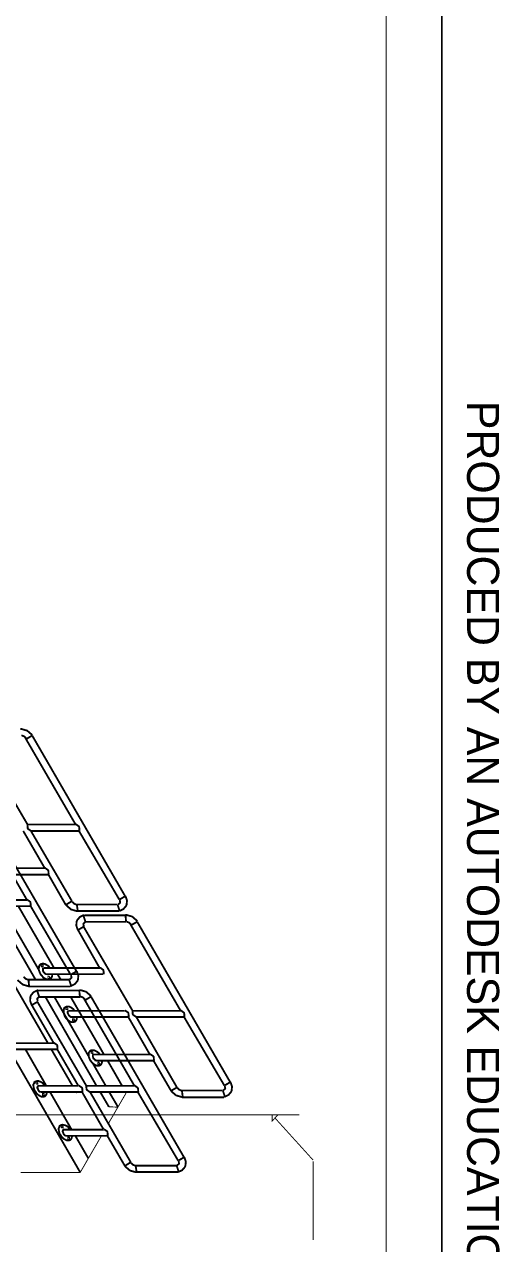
# Model space of a CAD drawing. Extents: x 0 to 11.7, y 0 to 16.5.
# Drawn here: x 9.12 to 11.7, y 6.17 to 12.77 of the extents above; entities that cross this region are included whole.
import ezdxf

# ---------------------------------------------------------------- set-up
doc = ezdxf.new("R2010")
doc.units = 0
doc.layers.get('0').update_dxf_attribs({"linetype": 'CONTINUOUS'})

msp = doc.modelspace()

# ---------------------------------------------------------------- linework, layer by layer
at = {"color": 0}
for points, const_width in [([(11.3828, 0.25944), (11.3828, 16.2511), (0.26443, 16.2511), (0.26443, 0.25944), (11.3828, 0.25944)], 0.01), ([(11.0811, 2.85781), (11.0811, 15.9494), (0.56614, 15.9494), (0.56614, 2.85781), (11.0811, 2.85781)], 0.005), ([(9.41114, 7.96946), (9.41114, 7.96946)], 0.01), ([(9.22276, 7.67443), (9.22114, 7.67443), (9.22114, 7.67611), (9.21946, 7.67611), (9.21778, 7.67611), (9.21778, 7.67443), (9.21778, 7.67279), (9.21778, 7.67111), (9.21946, 7.67111), (9.21946, 7.66943), (9.22114, 7.66943), (9.22276, 7.66943), (9.22276, 7.67111), (9.22276, 7.67279), (9.22276, 7.67443)], 0.01), ([(9.25776, 7.61279), (9.25612, 7.61442), (9.25444, 7.61442), (9.25276, 7.61442), (9.25276, 7.61279), (9.25276, 7.61111), (9.25444, 7.60943), (9.25612, 7.60781), (9.25776, 7.60781), (9.25776, 7.60943), (9.25944, 7.60943), (9.25776, 7.61111), (9.25776, 7.61279)], 0.01), ([(9.25776, 7.61279), (9.25776, 7.61279)], 0.01), ([(9.14947, 7.56108), (9.14947, 7.56108)], 0.01), ([(9.35612, 7.44276), (9.35444, 7.44444), (9.35275, 7.44444), (9.35113, 7.44444), (9.35113, 7.44276), (9.35113, 7.44114), (9.35113, 7.43946), (9.35275, 7.43946), (9.35275, 7.43778), (9.35444, 7.43778), (9.35612, 7.43778), (9.35612, 7.43946), (9.35612, 7.44114), (9.35612, 7.44276)], 0.01), ([(9.35612, 7.44276), (9.35612, 7.44276)], 0.01), ([(9.39111, 7.38112), (9.39111, 7.38276), (9.38943, 7.38276), (9.38781, 7.38276), (9.38613, 7.38276), (9.38613, 7.38112), (9.38613, 7.37944), (9.38781, 7.37944), (9.38781, 7.37776), (9.38943, 7.37776), (9.38943, 7.37608), (9.39111, 7.37608), (9.39279, 7.37608), (9.39279, 7.37776), (9.39279, 7.37944), (9.39111, 7.38112)], 0.01), ([(9.39111, 7.38112), (9.39111, 7.38112)], 0.01), ([(9.49278, 7.20611), (9.4911, 7.20779), (9.48942, 7.20779), (9.48942, 7.20942), (9.48779, 7.20942), (9.48779, 7.20779), (9.48779, 7.20611), (9.48779, 7.20443), (9.48779, 7.20281), (9.48942, 7.20281), (9.4911, 7.20111), (9.49278, 7.20111), (9.49278, 7.20281), (9.49278, 7.20443), (9.49278, 7.20611)], 0.01), ([(9.52778, 7.14442), (9.52778, 7.14611), (9.5261, 7.14611), (9.52447, 7.14779), (9.52279, 7.14611), (9.52279, 7.14442), (9.52279, 7.14279), (9.52447, 7.14279), (9.52447, 7.14111), (9.5261, 7.14111), (9.5261, 7.13943), (9.52778, 7.13943), (9.52778, 7.14111), (9.52946, 7.14111), (9.52946, 7.14279), (9.52778, 7.14442)], 0.01), ([(9.19276, 7.03944), (9.19114, 7.04113), (9.18946, 7.04113), (9.18778, 7.03944), (9.18778, 7.03776), (9.18946, 7.03614), (9.19114, 7.03444), (9.19276, 7.03444), (9.19444, 7.03444), (9.19444, 7.03614), (9.19444, 7.03776), (9.19276, 7.03776), (9.19276, 7.03944)], 0.01), ([(9.19276, 7.03944), (9.19276, 7.03944)], 0.01), ([(9.17443, 6.98942), (9.17443, 6.98942)], 0.01), ([(9.22944, 6.97775), (9.22775, 6.97775), (9.22775, 6.97944), (9.22613, 6.97944), (9.22444, 6.97944), (9.22444, 6.97775), (9.22444, 6.97613), (9.22444, 6.97444), (9.22613, 6.97444), (9.22613, 6.97276), (9.22775, 6.97276), (9.22944, 6.97276), (9.22944, 6.97444), (9.22944, 6.97613), (9.22944, 6.97775)], 0.01), ([(9.98112, 6.9611), (9.98112, 6.9611)], 0.01), ([(10.4961, 6.8661), (10.4645, 6.83279), (10.4645, 6.8661), (10.4961, 6.8661)], 0.005), ([(9.32943, 6.80279), (9.32781, 6.80447), (9.32611, 6.80447), (9.32443, 6.80279), (9.32443, 6.80111), (9.32611, 6.80111), (9.32611, 6.79943), (9.32781, 6.79779), (9.32943, 6.79779), (9.33111, 6.79779), (9.33111, 6.79943), (9.33111, 6.80111), (9.32943, 6.80279)], 0.01), ([(9.32943, 6.80279), (9.32943, 6.80279)], 0.01), ([(9.3661, 6.7411), (9.36442, 6.7411), (9.36442, 6.74278), (9.36279, 6.74278), (9.36111, 6.74278), (9.36111, 6.7411), (9.36111, 6.73942), (9.36111, 6.73779), (9.36279, 6.73779), (9.36279, 6.73611), (9.36442, 6.73611), (9.3661, 6.73611), (9.3661, 6.73779), (9.3661, 6.73942), (9.3661, 6.7411)], 0.01), ([(9.73112, 6.5561), (9.73112, 6.5561)], 0.01)]:
    msp.add_lwpolyline(points, close=True, dxfattribs=dict(at, const_width=const_width))
for points, const_width in [([(9.42611, 6.55447), (6.53276, 11.5661)], 0.01), ([(9.16607, 8.91997), (9.16276, 8.92551), (9.13917, 8.94586), (9.10921, 8.95464), (9.10275, 8.95438)], 0.01), ([(9.13336, 8.90267), (9.13217, 8.90528), (9.12261, 8.91493), (9.11089, 8.91943), (9.10693, 8.91943)], 0.01), ([(9.4011, 8.43778), (9.12944, 8.90608)], 0.01), ([(9.16613, 8.91943), (9.13276, 8.89947)], 0.01), ([(9.66943, 8.04943), (9.16613, 8.91943)], 0.01), ([(9.14111, 8.43778), (8.87608, 8.89111)], 0.01), ([(9.40608, 7.64279), (8.90278, 8.51113)], 0.01), ([(9.13781, 8.02946), (8.86778, 8.49778)], 0.01), ([(9.23443, 8.20111), (9.11778, 8.40278)], 0.01), ([(9.14111, 8.43778), (9.14046, 8.43599), (9.14199, 8.41732), (9.1429, 8.41564), (9.14388, 8.41396), (9.15935, 8.40343), (9.16124, 8.4031)], 0.01), ([(9.4011, 8.43778), (9.14111, 8.43778)], 0.01), ([(9.41943, 8.40278), (9.15944, 8.40278)], 0.01), ([(9.38112, 8.02279), (9.15944, 8.40278)], 0.01), ([(9.42111, 8.40446), (9.42182, 8.40625), (9.42042, 8.42469), (9.41943, 8.42632), (9.41851, 8.428), (9.40354, 8.43869), (9.40164, 8.43901)], 0.01), ([(9.63781, 8.03108), (9.41943, 8.40278)], 0.01), ([(9.23443, 8.20111), (8.92779, 8.20111)], 0.01), ([(9.25444, 8.16775), (9.25515, 8.1696), (9.25364, 8.18821), (9.25265, 8.18989), (9.25168, 8.19157), (9.23633, 8.20221), (9.23438, 8.20247)], 0.01), ([(9.25444, 8.16613), (8.94775, 8.16613)], 0.01), ([(9.34776, 8.00276), (9.25444, 8.16613)], 0.01), ([(9.63633, 7.97006), (9.64074, 7.97076), (9.65989, 7.98019), (9.67372, 7.99642), (9.6754, 8.00049), (9.67714, 8.00456), (9.67914, 8.02582), (9.67264, 8.04611), (9.67003, 8.04969)], 0.01), ([(9.63781, 8.03108), (9.66943, 8.04943)], 0.01), ([(9.25108, 7.25444), (8.82275, 7.9961)], 0.01), ([(9.13781, 8.02946), (8.87776, 8.02946)], 0.01), ([(9.15776, 7.9961), (8.89779, 7.9961)], 0.01), ([(9.18446, 7.59776), (8.95443, 7.9961)], 0.01), ([(9.20281, 7.64947), (9.00276, 7.9961)], 0.01), ([(9.28444, 7.66114), (9.0911, 7.9961)], 0.01), ([(9.15776, 7.99615), (9.15847, 7.99794), (9.15707, 8.01633), (9.15608, 8.01796), (9.15517, 8.01964), (9.14019, 8.03039), (9.13829, 8.03071)], 0.01), ([(9.37446, 7.62446), (9.15776, 7.9961)], 0.01), ([(9.34776, 8.00276), (9.38112, 8.02279)], 0.01), ([(9.3495, 8.0039), (9.35281, 7.99837), (9.37646, 7.97808), (9.40636, 7.96929), (9.41276, 7.96951)], 0.01), ([(9.38222, 8.02121), (9.3834, 8.01867), (9.39301, 8.009), (9.40474, 8.00444), (9.40864, 8.00444)], 0.01), ([(9.40776, 8.00444), (9.62776, 8.00444)], 0.01), ([(9.41276, 7.96946), (9.40776, 8.00444)], 0.01), ([(9.63943, 7.96946), (9.62776, 8.00444)], 0.01), ([(9.6301, 8.00478), (9.63151, 8.0051), (9.6415, 8.01389), (9.64193, 8.01519), (9.64242, 8.01654), (9.63981, 8.02968), (9.63883, 8.03071)], 0.01), ([(9.44754, 7.94715), (9.44314, 7.9465), (9.42389, 7.9369), (9.41004, 7.92046), (9.40831, 7.91635), (9.40662, 7.91228), (9.40483, 7.89085), (9.41168, 7.87044), (9.41428, 7.86686)], 0.01), ([(9.40776, 7.96946), (9.63613, 7.96946)], 0.01), ([(9.44276, 7.94612), (9.45443, 7.91114)], 0.01), ([(9.67611, 7.94612), (9.44775, 7.94612)], 0.01), ([(9.73438, 7.91331), (9.73107, 7.91883), (9.70747, 7.93918), (9.67757, 7.94797), (9.67111, 7.94775)], 0.01), ([(9.67111, 7.94612), (9.67443, 7.91114)], 0.01), ([(9.44444, 7.88444), (9.41276, 7.8661)], 0.01), ([(9.53108, 7.66114), (9.41444, 7.8661)], 0.01), ([(9.45546, 7.91081), (9.4541, 7.91054), (9.44412, 7.90169), (9.44362, 7.90033), (9.44319, 7.89903), (9.44575, 7.88596), (9.44667, 7.88488)], 0.01), ([(9.70942, 7.42947), (9.44444, 7.88444)], 0.01), ([(9.67443, 7.91114), (9.45443, 7.91114)], 0.01), ([(9.70167, 7.89432), (9.70047, 7.89692), (9.69092, 7.90657), (9.67919, 7.91114), (9.67529, 7.91114)], 0.01), ([(9.96946, 7.42947), (9.69775, 7.89779)], 0.01), ([(9.73443, 7.91114), (9.70111, 7.89279)], 0.01), ([(10.2378, 7.04275), (9.73443, 7.91114)], 0.01), ([(9.26113, 7.66114), (9.25612, 7.66943), (9.24946, 7.67443), (9.2411, 7.67947), (9.23443, 7.68278), (9.22775, 7.68446), (9.22114, 7.68446), (9.21446, 7.68278), (9.20942, 7.67947), (9.20611, 7.67611), (9.20281, 7.66943), (9.20281, 7.66276), (9.20111, 7.65608), (9.20281, 7.64779), (9.20611, 7.63943), (9.20942, 7.63112), (9.21446, 7.62278), (9.22114, 7.6161), (9.22613, 7.60943), (9.23443, 7.60444), (9.2411, 7.60113), (9.24778, 7.59944), (9.25444, 7.59944), (9.26113, 7.60113), (9.26611, 7.60275), (9.26942, 7.60781), (9.27279, 7.61279), (9.27447, 7.61947), (9.27447, 7.62776)], 0.01), ([(9.22775, 7.66114), (9.22613, 7.65944), (9.22444, 7.65776), (9.22444, 7.65608), (9.22444, 7.65278), (9.22444, 7.64947), (9.22444, 7.64611), (9.22613, 7.64279), (9.22775, 7.63943), (9.23112, 7.63613), (9.23281, 7.63444), (9.23611, 7.63112), (9.23779, 7.62944), (9.2411, 7.62776), (9.24447, 7.62776), (9.2461, 7.62776)], 0.01), ([(9.53276, 7.66114), (9.22775, 7.66114)], 0.01), ([(9.55279, 7.62776), (9.5535, 7.62961), (9.55192, 7.64822), (9.55094, 7.6499), (9.55003, 7.65158), (9.53461, 7.66217), (9.53267, 7.66243)], 0.01), ([(9.08783, 7.59722), (9.09115, 7.59169), (9.11481, 7.5714), (9.14469, 7.56261), (9.1511, 7.56282)], 0.01), ([(9.12056, 7.61453), (9.12175, 7.61199), (9.13129, 7.60232), (9.14301, 7.59776), (9.14692, 7.59776)], 0.01), ([(9.14611, 7.59776), (9.3661, 7.59776)], 0.01), ([(9.14947, 7.56108), (9.14611, 7.59776)], 0.01), ([(9.23281, 7.59776), (9.22444, 7.61279)], 0.01), ([(9.55111, 7.62776), (9.2461, 7.62776)], 0.01), ([(9.32112, 7.59776), (9.30279, 7.62776)], 0.01), ([(9.37776, 7.56278), (9.3661, 7.59776)], 0.01), ([(9.36675, 7.5981), (9.36817, 7.59842), (9.37819, 7.60726), (9.37864, 7.60856), (9.37913, 7.60992), (9.37646, 7.62299), (9.37554, 7.62403)], 0.01), ([(9.37299, 7.56337), (9.37739, 7.56407), (9.39654, 7.57351), (9.41043, 7.58979), (9.41211, 7.59381), (9.41385, 7.59788), (9.41585, 7.61914), (9.40929, 7.63949), (9.40674, 7.64307)], 0.01), ([(9.37446, 7.62446), (9.40608, 7.64279)], 0.01), ([(9.14442, 7.56108), (9.37278, 7.56108)], 0.01), ([(9.19754, 7.54053), (9.19314, 7.53987), (9.17389, 7.53028), (9.16004, 7.51383), (9.15831, 7.50971), (9.15662, 7.50564), (9.15483, 7.48415), (9.16168, 7.46376), (9.16428, 7.46018)], 0.01), ([(9.19276, 7.53944), (9.20443, 7.50444)], 0.01), ([(9.42611, 7.53944), (9.19775, 7.53944)], 0.01), ([(9.48438, 7.50667), (9.48107, 7.51221), (9.45747, 7.53256), (9.42757, 7.54135), (9.42111, 7.54107)], 0.01), ([(9.42111, 7.53944), (9.42443, 7.50444)], 0.01), ([(9.19444, 7.47775), (9.16276, 7.45942)], 0.01), ([(9.28276, 7.25444), (9.16444, 7.45942)], 0.01), ([(9.20546, 7.50581), (9.2041, 7.50553), (9.19412, 7.49669), (9.19362, 7.49533), (9.19319, 7.49403), (9.19575, 7.48096), (9.19667, 7.47988)], 0.01), ([(9.45942, 7.02279), (9.19444, 7.47775)], 0.01), ([(9.42443, 7.50444), (9.20443, 7.50444)], 0.01), ([(9.51443, 7.02279), (9.23779, 7.50444)], 0.01), ([(9.47276, 7.1811), (9.28614, 7.50444)], 0.01), ([(9.55447, 7.19276), (9.37446, 7.50444)], 0.01), ([(9.45167, 7.48931), (9.45047, 7.49192), (9.44092, 7.50157), (9.42919, 7.50612), (9.42529, 7.50612)], 0.01), ([(9.71946, 7.02279), (9.44775, 7.49278)], 0.01), ([(9.48443, 7.50612), (9.45111, 7.48611)], 0.01), ([(9.98779, 6.63612), (9.48443, 7.50612)], 0.01), ([(9.39442, 7.42947), (9.38943, 7.43778), (9.38276, 7.44276), (9.37608, 7.44775), (9.36778, 7.45111), (9.36111, 7.45281), (9.35444, 7.45281), (9.34944, 7.45111), (9.34446, 7.44775), (9.33946, 7.44444), (9.33778, 7.43778), (9.3361, 7.4311), (9.3361, 7.42443), (9.33778, 7.41613), (9.33946, 7.40776), (9.34278, 7.39947), (9.34776, 7.39111), (9.35444, 7.38444), (9.36111, 7.37776), (9.36778, 7.37278), (9.37446, 7.36947), (9.38112, 7.36778), (9.38781, 7.36778), (9.39442, 7.36947), (9.39947, 7.3711), (9.40278, 7.37608), (9.40608, 7.38112), (9.40776, 7.38781), (9.40776, 7.39611)], 0.01), ([(9.36111, 7.42947), (9.35943, 7.42779), (9.35943, 7.42611), (9.35781, 7.42443), (9.35781, 7.42111), (9.35781, 7.41775), (9.35943, 7.41444), (9.36111, 7.41114), (9.36279, 7.40776), (9.36442, 7.40446), (9.3661, 7.40278), (9.36947, 7.39947), (9.37278, 7.39779), (9.37446, 7.39611), (9.37776, 7.39611), (9.37944, 7.39611)], 0.01), ([(9.66613, 7.42947), (9.36111, 7.42947)], 0.01), ([(9.68608, 7.39611), (9.37944, 7.39611)], 0.01), ([(9.68778, 7.39611), (9.68847, 7.39794), (9.68696, 7.41656), (9.68599, 7.41824), (9.685, 7.41992), (9.66965, 7.4305), (9.66769, 7.43078)], 0.01), ([(9.80279, 7.19276), (9.68608, 7.39611)], 0.01), ([(9.70947, 7.4311), (9.70882, 7.42931), (9.71029, 7.41064), (9.71126, 7.40896), (9.71224, 7.40728), (9.72771, 7.39675), (9.7296, 7.39643)], 0.01), ([(9.96946, 7.42947), (9.70942, 7.42947)], 0.01), ([(9.98779, 7.39611), (9.72944, 7.39611)], 0.01), ([(9.94943, 7.01443), (9.72944, 7.39611)], 0.01), ([(9.98942, 7.39615), (9.99013, 7.39794), (9.98876, 7.41635), (9.98779, 7.41797), (9.98687, 7.41965), (9.97185, 7.43033), (9.96994, 7.43067)], 0.01), ([(10.2061, 7.02447), (9.98779, 7.39611)], 0.01), ([(9.30279, 7.22114), (9.3035, 7.22299), (9.30192, 7.24154), (9.30094, 7.24322), (9.30003, 7.2449), (9.28461, 7.25553), (9.28267, 7.25581)], 0.01), ([(9.28276, 7.25444), (9.06944, 7.25444)], 0.01), ([(9.30279, 7.22114), (9.07611, 7.22114)], 0.01), ([(9.24278, 7.02279), (9.12944, 7.22114)], 0.01), ([(9.38444, 7.02279), (9.26942, 7.22114)], 0.01), ([(9.41613, 7.02279), (9.30111, 7.22114)], 0.01), ([(9.53108, 7.19444), (9.5261, 7.20111), (9.51942, 7.20611), (9.51113, 7.2111), (9.50444, 7.21446), (9.49778, 7.2161), (9.4911, 7.2161), (9.48611, 7.2161), (9.47944, 7.21278), (9.47613, 7.20779), (9.47276, 7.20281), (9.47276, 7.19612), (9.47114, 7.18778), (9.47276, 7.17947), (9.47613, 7.17111), (9.47944, 7.16276), (9.48443, 7.15608), (9.4911, 7.14779), (9.4961, 7.14279), (9.50444, 7.13781), (9.51113, 7.13444), (9.51779, 7.13112), (9.52447, 7.13112), (9.53108, 7.13276), (9.53614, 7.13613), (9.53944, 7.13943), (9.54275, 7.14611), (9.54443, 7.15278), (9.54443, 7.15944)], 0.01), ([(9.49778, 7.19444), (9.4961, 7.19276), (9.49447, 7.18946), (9.49447, 7.18778), (9.49447, 7.18446), (9.49447, 7.1811), (9.4961, 7.17779), (9.4961, 7.17443), (9.49778, 7.17111), (9.50108, 7.16943), (9.50276, 7.16613), (9.50612, 7.16444), (9.50776, 7.16114), (9.51113, 7.16114), (9.51443, 7.15944), (9.51611, 7.15944)], 0.01), ([(9.80279, 7.19276), (9.49778, 7.19276)], 0.01), ([(9.82443, 7.15944), (9.82514, 7.16129), (9.82363, 7.17985), (9.82264, 7.18153), (9.82167, 7.18321), (9.80632, 7.19385), (9.80436, 7.19412)], 0.01), ([(9.56446, 7.02279), (9.49447, 7.14442)], 0.01), ([(9.82275, 7.15944), (9.51611, 7.15944)], 0.01), ([(9.65278, 7.02279), (9.57443, 7.15944)], 0.01), ([(9.91775, 6.9961), (9.82275, 7.15944)], 0.01), ([(9.23443, 7.02279), (9.22775, 7.03108), (9.22276, 7.03776), (9.2161, 7.04275), (9.20779, 7.04611), (9.20111, 7.04943), (9.19444, 7.04943), (9.18778, 7.04779), (9.18278, 7.04611), (9.17779, 7.04275), (9.17611, 7.03614), (9.17279, 7.03108), (9.17279, 7.02279), (9.17443, 7.01443), (9.17611, 7.00613), (9.17947, 6.99778), (9.18446, 6.9911), (9.18946, 6.98281), (9.19612, 6.97613), (9.20281, 6.97114), (9.20942, 6.96778), (9.2161, 6.96446), (9.22276, 6.96446), (9.22944, 6.96446), (9.23443, 6.9661), (9.23942, 6.97114), (9.24278, 6.97613), (9.24447, 6.98281), (9.2461, 6.98942)], 0.01), ([(9.20281, 7.02279), (9.19943, 7.02279), (9.19775, 7.02111), (9.19612, 7.01942), (9.19612, 7.01611), (9.19444, 7.01443), (9.19444, 7.01112), (9.19612, 7.00776), (9.19775, 7.00444), (9.19943, 6.99946), (9.20111, 6.99778), (9.20281, 6.99447), (9.20611, 6.9911), (9.20942, 6.98942)], 0.01), ([(9.41613, 7.02279), (9.19943, 7.02279)], 0.01), ([(9.43778, 6.98942), (9.43847, 6.99126), (9.43696, 7.00988), (9.43599, 7.01156), (9.435, 7.01324), (9.41965, 7.02387), (9.41769, 7.02414)], 0.01), ([(9.45947, 7.02447), (9.45882, 7.02268), (9.46029, 7.00401), (9.46126, 7.00233), (9.46224, 7.00065), (9.47771, 6.99007), (9.4796, 6.98975)], 0.01), ([(9.71946, 7.02279), (9.45942, 7.02279)], 0.01), ([(9.73942, 6.98947), (9.74013, 6.99126), (9.73876, 7.00965), (9.73779, 7.01129), (9.73687, 7.01297), (9.72185, 7.02371), (9.71994, 7.02403)], 0.01), ([(9.91775, 6.9961), (9.94943, 7.01443)], 0.01), ([(9.91786, 6.99724), (9.92117, 6.99169), (9.94482, 6.9714), (9.97472, 6.96262), (9.98112, 6.96283)], 0.01), ([(9.95053, 7.01454), (9.95176, 7.01199), (9.96132, 7.00233), (9.97304, 6.99778), (9.97694, 6.99778)], 0.01), ([(9.97613, 6.99778), (10.1977, 6.99778)], 0.01), ([(9.98112, 6.9611), (9.97613, 6.99778)], 0.01), ([(10.2094, 6.96278), (10.1977, 6.99778)], 0.01), ([(10.1985, 6.9981), (10.1999, 6.99843), (10.2098, 7.00726), (10.2103, 7.00857), (10.2108, 7.00993), (10.2081, 7.023), (10.2072, 7.02403)], 0.01), ([(10.2046, 6.96338), (10.209, 6.96408), (10.2282, 6.97353), (10.2421, 6.98975), (10.2438, 6.99382), (10.2455, 6.99789), (10.2475, 7.01915), (10.2409, 7.03944), (10.2384, 7.04303)], 0.01), ([(10.2061, 7.02447), (10.2378, 7.04275)], 0.01), ([(9.43608, 6.98942), (9.20942, 6.98942)], 0.01), ([(9.37944, 6.78614), (9.26281, 6.98942)], 0.01), ([(9.40776, 6.98443), (9.40446, 6.98942)], 0.01), ([(9.55279, 6.78614), (9.43608, 6.98942)], 0.01), ([(9.73779, 6.98942), (9.47944, 6.98942)], 0.01), ([(9.69943, 6.60943), (9.47944, 6.98942)], 0.01), ([(9.58111, 6.90944), (9.53444, 6.98942)], 0.01), ([(9.57781, 6.81776), (9.67443, 6.98443)], 0.005), ([(9.63112, 6.90776), (9.58279, 6.98942)], 0.01), ([(9.67611, 6.98443), (9.67279, 6.98942)], 0.01), ([(9.95611, 6.61778), (9.73779, 6.98942)], 0.01), ([(9.97613, 6.9611), (10.2044, 6.9611)], 0.01), ([(8.78776, 6.8661), (10.6111, 6.8661)], 0.005), ([(9.58111, 6.90944), (9.62944, 6.90776)], 0.005), ([(9.3711, 6.78614), (9.36442, 6.79443), (9.35943, 6.80111), (9.35275, 6.8061), (9.34446, 6.80946), (9.33778, 6.81108), (9.33111, 6.81278), (9.32443, 6.81108), (9.31944, 6.80946), (9.31446, 6.8061), (9.31278, 6.79943), (9.30946, 6.79275), (9.30946, 6.78614), (9.31108, 6.77778), (9.31278, 6.76942), (9.31614, 6.76112), (9.32112, 6.75444), (9.32611, 6.7461), (9.33279, 6.73942), (9.33946, 6.73443), (9.34614, 6.73112), (9.35275, 6.72775), (9.35943, 6.72775), (9.3661, 6.72775), (9.3711, 6.72944), (9.37608, 6.73443), (9.37944, 6.73942), (9.38112, 6.7461), (9.38276, 6.75276)], 0.01), ([(10.4794, 6.84944), (10.6861, 6.6211)], 0.005), ([(9.33946, 6.78614), (9.3361, 6.78614), (9.33442, 6.78444), (9.33279, 6.78276), (9.33279, 6.77946), (9.33111, 6.77778), (9.33111, 6.77447), (9.33279, 6.77111), (9.33442, 6.76779), (9.3361, 6.76281), (9.33778, 6.75944), (9.33946, 6.75776), (9.34278, 6.75444), (9.34614, 6.75276)], 0.01), ([(9.55279, 6.78614), (9.3361, 6.78614)], 0.01), ([(9.57275, 6.75276), (9.34614, 6.75276)], 0.01), ([(9.46946, 6.63113), (9.39947, 6.75276)], 0.01), ([(9.42611, 6.55447), (9.54113, 6.75276)], 0.005), ([(9.57443, 6.75276), (9.57514, 6.75461), (9.57363, 6.77322), (9.57264, 6.7749), (9.57167, 6.77658), (9.55632, 6.78717), (9.55436, 6.78743)], 0.01), ([(9.66775, 6.58946), (9.57275, 6.75276)], 0.01), ([(9.66775, 6.58946), (9.69943, 6.60943)], 0.01), ([(9.70053, 6.60792), (9.70176, 6.60536), (9.71132, 6.59571), (9.72304, 6.5911), (9.72694, 6.5911)], 0.01), ([(9.94846, 6.59142), (9.94987, 6.59174), (9.95985, 6.60058), (9.96029, 6.60189), (9.96078, 6.60325), (9.95811, 6.61632), (9.95719, 6.61735)], 0.01), ([(9.95464, 6.55669), (9.95904, 6.5574), (9.97819, 6.56685), (9.99208, 6.58311), (9.99376, 6.58713), (9.9955, 6.59119), (9.9975, 6.61247), (9.99094, 6.63282), (9.98839, 6.63639)], 0.01), ([(9.95611, 6.61778), (9.98779, 6.63612)], 0.01), ([(10.6861, 6.61442), (10.6861, 6.18778)], 0.005), ([(9.10444, 6.55447), (9.42611, 6.55447)], 0.005), ([(9.66786, 6.59056), (9.67117, 6.58501), (9.69482, 6.56472), (9.72472, 6.55593), (9.73112, 6.55615)], 0.01), ([(9.72613, 6.5911), (9.94775, 6.5911)], 0.01), ([(9.73112, 6.5561), (9.72613, 6.5911)], 0.01), ([(9.72613, 6.5561), (9.95443, 6.5561)], 0.01), ([(9.95942, 6.5561), (9.94775, 6.5911)], 0.01)]:
    msp.add_lwpolyline(points, dxfattribs=dict(at, const_width=const_width))

# ---------------------------------------------------------------- texts
msp.add_text('PRODUCED BY AN AUTODESK EDUCATIONAL PRODUCT', height=0.173333, rotation=270, dxfattribs=at).set_placement((11.5194, 10.7311))

doc.saveas('drawing.dxf')
